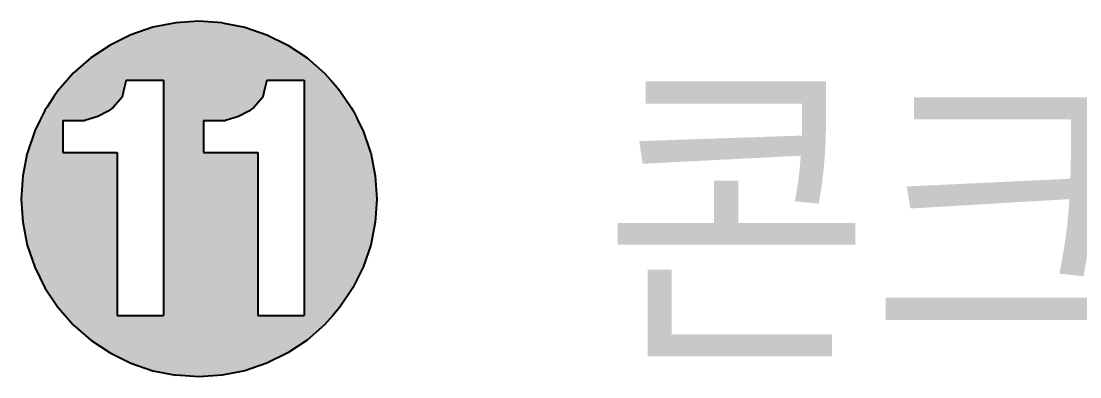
# Model space of a CAD drawing. Extents: x 66955 to 77886, y 5199 to 18578.
# Drawn here: x 67265 to 67995, y 5975 to 6221 of the extents above; entities that cross this region are included whole.
import ezdxf

# ---------------------------------------------------------------- set-up
doc = ezdxf.new("R2010")
doc.units = 0
doc.header["$MEASUREMENT"] = 0
doc.layers.add('DLINE', color=1, linetype='CONTINUOUS')
doc.layers.add('TEXT', color=7, linetype='CONTINUOUS')
doc.styles.add('TEXT', font='DotumChe.ttf')

msp = doc.modelspace()

# ---------------------------------------------------------------- linework, layer by layer
at = {"layer": 'DLINE', "linetype": 'CONTINUOUS'}
for p, q in [((67371.456086, 6219.515519), (67355.713485, 6216.384121)), ((67387.472736, 6220.565305), (67371.456086, 6219.515519)), ((67403.489385, 6219.515519), (67387.472736, 6220.565305)), ((67403.489385, 6219.515519), (67419.231986, 6216.384121)), ((67340.514295, 6211.224691), (67326.118576, 6204.125508)), ((67355.713485, 6216.384121), (67340.514295, 6211.224691)), ((67419.231986, 6216.384121), (67434.431177, 6211.224691)), ((67434.431177, 6211.224691), (67448.826895, 6204.125508)), ((67326.118576, 6204.125508), (67312.772644, 6195.208041)), ((67448.826895, 6204.125508), (67462.172828, 6195.208041)), ((67312.772644, 6195.208041), (67300.704851, 6184.624871)), ((67462.172828, 6195.208041), (67474.24062, 6184.624871)), ((67300.704851, 6184.624871), (67296.440825, 6179.762682)), ((67474.24062, 6184.624871), (67478.504646, 6179.762682)), ((67293.313673, 6176.196847), (67290.121681, 6172.557078)), ((67296.440825, 6179.762682), (67293.313673, 6176.196847)), ((67336.292428, 6176.196847), (67335.483591, 6172.557078)), ((67337.183887, 6179.762682), (67336.292428, 6176.196847)), ((67337.183887, 6179.762682), (67363.036185, 6179.762682)), ((67363.036185, 6179.762682), (67363.036185, 6176.196847)), ((67363.036185, 6176.196847), (67363.036185, 6172.557078)), ((67433.399682, 6176.196847), (67432.590845, 6172.557078)), ((67434.291141, 6179.762682), (67433.399682, 6176.196847)), ((67434.291141, 6179.762682), (67460.14344, 6179.762682)), ((67460.14344, 6179.762682), (67460.14344, 6176.196847)), ((67460.14344, 6176.196847), (67460.14344, 6172.557078)), ((67478.504646, 6179.762682), (67481.631798, 6176.196847)), ((67481.631798, 6176.196847), (67484.823791, 6172.557078)), ((67287.192815, 6168.173721), (67282.427586, 6161.042052)), ((67290.121681, 6172.557078), (67287.192815, 6168.173721)), ((67334.509511, 6168.173721), (67328.269301, 6161.042052)), ((67335.483591, 6172.557078), (67334.509511, 6168.173721)), ((67363.036185, 6172.557078), (67363.036185, 6168.173721)), ((67363.036185, 6168.173721), (67363.036185, 6161.042052)), ((67431.616766, 6168.173721), (67425.376556, 6161.042052)), ((67432.590845, 6172.557078), (67431.616766, 6168.173721)), ((67460.14344, 6172.557078), (67460.14344, 6168.173721)), ((67460.14344, 6168.173721), (67460.14344, 6161.042052)), ((67484.823791, 6172.557078), (67487.752656, 6168.173721)), ((67487.752656, 6168.173721), (67492.517885, 6161.042052)), ((67282.427586, 6161.042052), (67281.204214, 6159.211146)), ((67328.269301, 6161.042052), (67325.828093, 6159.211146)), ((67363.036185, 6161.042052), (67363.036185, 6159.211146)), ((67425.376556, 6161.042052), (67422.935348, 6159.211146)), ((67460.14344, 6161.042052), (67460.14344, 6159.211146)), ((67492.517885, 6161.042052), (67493.741257, 6159.211146)), ((67279.029786, 6154.801842), (67277.710929, 6152.127466)), ((67280.78826, 6158.367676), (67279.029786, 6154.801842)), ((67281.204214, 6159.211146), (67280.78826, 6158.367676)), ((67317.571799, 6154.801842), (67308.657213, 6152.127466)), ((67324.703467, 6158.367676), (67317.571799, 6154.801842)), ((67325.828093, 6159.211146), (67324.703467, 6158.367676)), ((67363.036185, 6159.211146), (67363.036185, 6158.367676)), ((67363.036185, 6158.367676), (67363.036185, 6154.801842)), ((67363.036185, 6154.801842), (67363.036185, 6152.127466)), ((67414.679053, 6154.801842), (67405.764467, 6152.127466)), ((67421.810721, 6158.367676), (67414.679053, 6154.801842)), ((67422.935348, 6159.211146), (67421.810721, 6158.367676)), ((67460.14344, 6159.211146), (67460.14344, 6158.367676)), ((67460.14344, 6158.367676), (67460.14344, 6154.801842)), ((67460.14344, 6154.801842), (67460.14344, 6152.127466)), ((67493.741257, 6159.211146), (67494.157211, 6158.367676)), ((67494.157211, 6158.367676), (67495.915685, 6154.801842)), ((67495.915685, 6154.801842), (67497.234542, 6152.127466)), ((67277.710929, 6152.127466), (67274.105031, 6144.815427)), ((67293.502417, 6152.127466), (67293.502417, 6144.815427)), ((67293.502417, 6152.127466), (67297.95971, 6152.127466)), ((67297.95971, 6152.127466), (67308.657213, 6152.127466)), ((67363.036185, 6152.127466), (67363.036185, 6144.815427)), ((67390.609671, 6152.127466), (67390.609671, 6144.815427)), ((67390.609671, 6152.127466), (67395.066965, 6152.127466)), ((67395.066965, 6152.127466), (67405.764467, 6152.127466)), ((67460.14344, 6152.127466), (67460.14344, 6144.815427)), ((67497.234542, 6152.127466), (67500.84044, 6144.815427)), ((67274.105031, 6144.815427), (67269.021899, 6129.841002)), ((67293.502417, 6144.815427), (67293.502417, 6129.841002)), ((67363.036185, 6144.815427), (67363.036185, 6129.841002)), ((67390.609671, 6144.815427), (67390.609671, 6129.841002)), ((67460.14344, 6144.815427), (67460.14344, 6129.841002)), ((67500.84044, 6144.815427), (67505.923572, 6129.841002)), ((67268.945601, 6129.616236), (67265.814203, 6113.873636)), ((67269.021899, 6129.841002), (67268.945601, 6129.616236)), ((67293.502417, 6129.841002), (67330.943677, 6129.841002)), ((67330.943677, 6129.841002), (67330.943677, 6129.616236)), ((67330.943677, 6129.616236), (67330.943677, 6113.873636)), ((67363.036185, 6129.841002), (67363.036185, 6129.616236)), ((67363.036185, 6129.616236), (67363.036185, 6113.873636)), ((67390.609671, 6129.841002), (67428.050931, 6129.841002)), ((67428.050931, 6129.841002), (67428.050931, 6129.616236)), ((67428.050931, 6129.616236), (67428.050931, 6113.873636)), ((67460.14344, 6129.841002), (67460.14344, 6129.616236)), ((67460.14344, 6129.616236), (67460.14344, 6113.873636)), ((67505.923572, 6129.841002), (67505.99987, 6129.616236)), ((67505.99987, 6129.616236), (67509.131268, 6113.873636)), ((67265.814203, 6113.873636), (67264.764416, 6097.856986)), ((67330.943677, 6113.873636), (67330.943677, 6097.856986)), ((67363.036185, 6113.873636), (67363.036185, 6097.856986)), ((67428.050931, 6113.873636), (67428.050931, 6097.856986)), ((67460.14344, 6113.873636), (67460.14344, 6097.856986)), ((67509.131268, 6113.873636), (67510.181055, 6097.856986)), ((67264.764416, 6097.856986), (67265.814203, 6081.840337)), ((67330.943677, 6097.856986), (67330.943677, 6081.840337)), ((67363.036185, 6097.856986), (67363.036185, 6081.840337)), ((67428.050931, 6097.856986), (67428.050931, 6081.840337)), ((67460.14344, 6097.856986), (67460.14344, 6081.840337)), ((67510.181055, 6097.856986), (67509.131268, 6081.840337)), ((67265.814203, 6081.840337), (67268.945601, 6066.097737)), ((67330.943677, 6081.840337), (67330.943677, 6066.097737)), ((67363.036185, 6081.840337), (67363.036185, 6066.097737)), ((67428.050931, 6081.840337), (67428.050931, 6066.097737)), ((67460.14344, 6081.840337), (67460.14344, 6066.097737)), ((67509.131268, 6081.840337), (67505.99987, 6066.097737)), ((67268.945601, 6066.097737), (67274.105031, 6050.898546)), ((67330.943677, 6066.097737), (67330.943677, 6050.898546)), ((67363.036185, 6066.097737), (67363.036185, 6050.898546)), ((67428.050931, 6066.097737), (67428.050931, 6050.898546)), ((67460.14344, 6066.097737), (67460.14344, 6050.898546)), ((67505.99987, 6066.097737), (67500.84044, 6050.898546)), ((67274.105031, 6050.898546), (67281.204214, 6036.502827)), ((67330.943677, 6050.898546), (67330.943677, 6036.502827)), ((67363.036185, 6050.898546), (67363.036185, 6036.502827)), ((67428.050931, 6050.898546), (67428.050931, 6036.502827)), ((67460.14344, 6050.898546), (67460.14344, 6036.502827)), ((67500.84044, 6050.898546), (67493.741257, 6036.502827)), ((67281.204214, 6036.502827), (67290.121681, 6023.156895)), ((67330.943677, 6036.502827), (67330.943677, 6023.156895)), ((67363.036185, 6036.502827), (67363.036185, 6023.156895)), ((67428.050931, 6036.502827), (67428.050931, 6023.156895)), ((67460.14344, 6036.502827), (67460.14344, 6023.156895)), ((67493.741257, 6036.502827), (67484.823791, 6023.156895)), ((67290.121681, 6023.156895), (67295.06754, 6017.517223)), ((67330.943677, 6023.156895), (67330.943677, 6017.517223)), ((67363.036185, 6023.156895), (67363.036185, 6017.517223)), ((67428.050931, 6023.156895), (67428.050931, 6017.517223)), ((67460.14344, 6023.156895), (67460.14344, 6017.517223)), ((67484.823791, 6023.156895), (67479.877931, 6017.517223)), ((67295.06754, 6017.517223), (67300.704851, 6011.089102)), ((67330.943677, 6017.517223), (67363.036185, 6017.517223)), ((67428.050931, 6017.517223), (67460.14344, 6017.517223)), ((67479.877931, 6017.517223), (67474.24062, 6011.089102)), ((67300.704851, 6011.089102), (67312.772644, 6000.505932)), ((67474.24062, 6011.089102), (67462.172828, 6000.505932)), ((67312.772644, 6000.505932), (67326.118576, 5991.588465)), ((67462.172828, 6000.505932), (67448.826895, 5991.588465)), ((67326.118576, 5991.588465), (67340.514295, 5984.489282)), ((67448.826895, 5991.588465), (67434.431177, 5984.489282)), ((67340.514295, 5984.489282), (67355.713485, 5979.329852)), ((67355.713485, 5979.329852), (67371.456086, 5976.198454)), ((67419.231986, 5979.329852), (67403.489385, 5976.198454)), ((67434.431177, 5984.489282), (67419.231986, 5979.329852)), ((67387.472736, 5975.148667), (67371.456086, 5976.198454)), ((67403.489385, 5976.198454), (67387.472736, 5975.148667))]:
    msp.add_line(p, q, dxfattribs=at)
for points in [[(67371.456086, 6219.515519), (67355.713485, 6216.384121), (67419.231986, 6216.384121)], [(67387.472736, 6220.565305), (67371.456086, 6219.515519), (67403.489385, 6219.515519)], [(67340.514295, 6211.224691), (67326.118576, 6204.125508), (67448.826895, 6204.125508)], [(67355.713485, 6216.384121), (67340.514295, 6211.224691), (67434.431177, 6211.224691)], [(67326.118576, 6204.125508), (67312.772644, 6195.208041), (67462.172828, 6195.208041)], [(67312.772644, 6195.208041), (67300.704851, 6184.624871), (67474.24062, 6184.624871)], [(67300.704851, 6184.624871), (67296.440825, 6179.762682), (67478.504646, 6179.762682)], [(67293.313673, 6176.196847), (67290.121681, 6172.557078), (67335.483591, 6172.557078)], [(67296.440825, 6179.762682), (67293.313673, 6176.196847), (67336.292428, 6176.196847)], [(67337.183887, 6179.762682), (67337.183887, 6179.762682), (67363.036185, 6179.762682)], [(67363.036185, 6179.762682), (67363.036185, 6176.196847), (67433.399682, 6176.196847)], [(67363.036185, 6176.196847), (67363.036185, 6172.557078), (67432.590845, 6172.557078)], [(67434.291141, 6179.762682), (67434.291141, 6179.762682), (67460.14344, 6179.762682)], [(67460.14344, 6179.762682), (67460.14344, 6176.196847), (67481.631798, 6176.196847)], [(67460.14344, 6176.196847), (67460.14344, 6172.557078), (67484.823791, 6172.557078)], [(67287.192815, 6168.173721), (67282.427586, 6161.042052), (67328.269301, 6161.042052)], [(67290.121681, 6172.557078), (67287.192815, 6168.173721), (67334.509511, 6168.173721)], [(67363.036185, 6172.557078), (67363.036185, 6168.173721), (67431.616766, 6168.173721)], [(67363.036185, 6168.173721), (67363.036185, 6161.042052), (67425.376556, 6161.042052)], [(67460.14344, 6172.557078), (67460.14344, 6168.173721), (67487.752656, 6168.173721)], [(67460.14344, 6168.173721), (67460.14344, 6161.042052), (67492.517885, 6161.042052)], [(67282.427586, 6161.042052), (67281.204214, 6159.211146), (67325.828093, 6159.211146)], [(67363.036185, 6161.042052), (67363.036185, 6159.211146), (67422.935348, 6159.211146)], [(67460.14344, 6161.042052), (67460.14344, 6159.211146), (67493.741257, 6159.211146)], [(67279.029786, 6154.801842), (67277.710929, 6152.127466), (67308.657213, 6152.127466)], [(67280.78826, 6158.367676), (67279.029786, 6154.801842), (67317.571799, 6154.801842)], [(67281.204214, 6159.211146), (67280.78826, 6158.367676), (67324.703467, 6158.367676)], [(67363.036185, 6159.211146), (67363.036185, 6158.367676), (67421.810721, 6158.367676)], [(67363.036185, 6158.367676), (67363.036185, 6154.801842), (67414.679053, 6154.801842)], [(67363.036185, 6154.801842), (67363.036185, 6152.127466), (67405.764467, 6152.127466)], [(67460.14344, 6159.211146), (67460.14344, 6158.367676), (67494.157211, 6158.367676)], [(67460.14344, 6158.367676), (67460.14344, 6154.801842), (67495.915685, 6154.801842)], [(67460.14344, 6154.801842), (67460.14344, 6152.127466), (67497.234542, 6152.127466)], [(67277.710929, 6152.127466), (67274.105031, 6144.815427), (67293.502417, 6144.815427)], [(67293.502417, 6152.127466), (67293.502417, 6152.127466), (67297.95971, 6152.127466)], [(67297.95971, 6152.127466), (67297.95971, 6152.127466), (67308.657213, 6152.127466)], [(67363.036185, 6152.127466), (67363.036185, 6144.815427), (67390.609671, 6144.815427)], [(67390.609671, 6152.127466), (67390.609671, 6152.127466), (67395.066965, 6152.127466)], [(67395.066965, 6152.127466), (67395.066965, 6152.127466), (67405.764467, 6152.127466)], [(67460.14344, 6152.127466), (67460.14344, 6144.815427), (67500.84044, 6144.815427)], [(67274.105031, 6144.815427), (67269.021899, 6129.841002), (67293.502417, 6129.841002)], [(67363.036185, 6144.815427), (67363.036185, 6129.841002), (67390.609671, 6129.841002)], [(67460.14344, 6144.815427), (67460.14344, 6129.841002), (67505.923572, 6129.841002)], [(67268.945601, 6129.616236), (67265.814203, 6113.873636), (67330.943677, 6113.873636)], [(67269.021899, 6129.841002), (67268.945601, 6129.616236), (67330.943677, 6129.616236)], [(67293.502417, 6129.841002), (67293.502417, 6129.841002), (67330.943677, 6129.841002)], [(67363.036185, 6129.841002), (67363.036185, 6129.616236), (67428.050931, 6129.616236)], [(67363.036185, 6129.616236), (67363.036185, 6113.873636), (67428.050931, 6113.873636)], [(67390.609671, 6129.841002), (67390.609671, 6129.841002), (67428.050931, 6129.841002)], [(67460.14344, 6129.841002), (67460.14344, 6129.616236), (67505.99987, 6129.616236)], [(67460.14344, 6129.616236), (67460.14344, 6113.873636), (67509.131268, 6113.873636)], [(67265.814203, 6113.873636), (67264.764416, 6097.856986), (67330.943677, 6097.856986)], [(67363.036185, 6113.873636), (67363.036185, 6097.856986), (67428.050931, 6097.856986)], [(67460.14344, 6113.873636), (67460.14344, 6097.856986), (67510.181055, 6097.856986)], [(67264.764416, 6097.856986), (67265.814203, 6081.840337), (67330.943677, 6081.840337)], [(67363.036185, 6097.856986), (67363.036185, 6081.840337), (67428.050931, 6081.840337)], [(67460.14344, 6097.856986), (67460.14344, 6081.840337), (67509.131268, 6081.840337)], [(67265.814203, 6081.840337), (67268.945601, 6066.097737), (67330.943677, 6066.097737)], [(67363.036185, 6081.840337), (67363.036185, 6066.097737), (67428.050931, 6066.097737)], [(67460.14344, 6081.840337), (67460.14344, 6066.097737), (67505.99987, 6066.097737)], [(67268.945601, 6066.097737), (67274.105031, 6050.898546), (67330.943677, 6050.898546)], [(67363.036185, 6066.097737), (67363.036185, 6050.898546), (67428.050931, 6050.898546)], [(67460.14344, 6066.097737), (67460.14344, 6050.898546), (67500.84044, 6050.898546)], [(67274.105031, 6050.898546), (67281.204214, 6036.502827), (67330.943677, 6036.502827)], [(67363.036185, 6050.898546), (67363.036185, 6036.502827), (67428.050931, 6036.502827)], [(67460.14344, 6050.898546), (67460.14344, 6036.502827), (67493.741257, 6036.502827)], [(67281.204214, 6036.502827), (67290.121681, 6023.156895), (67330.943677, 6023.156895)], [(67363.036185, 6036.502827), (67363.036185, 6023.156895), (67428.050931, 6023.156895)], [(67460.14344, 6036.502827), (67460.14344, 6023.156895), (67484.823791, 6023.156895)], [(67290.121681, 6023.156895), (67295.06754, 6017.517223), (67330.943677, 6017.517223)], [(67363.036185, 6023.156895), (67363.036185, 6017.517223), (67428.050931, 6017.517223)], [(67460.14344, 6023.156895), (67460.14344, 6017.517223), (67479.877931, 6017.517223)], [(67295.06754, 6017.517223), (67300.704851, 6011.089102), (67474.24062, 6011.089102)], [(67330.943677, 6017.517223), (67330.943677, 6017.517223), (67363.036185, 6017.517223)], [(67428.050931, 6017.517223), (67428.050931, 6017.517223), (67460.14344, 6017.517223)], [(67300.704851, 6011.089102), (67312.772644, 6000.505932), (67462.172828, 6000.505932)], [(67312.772644, 6000.505932), (67326.118576, 5991.588465), (67448.826895, 5991.588465)], [(67326.118576, 5991.588465), (67340.514295, 5984.489282), (67434.431177, 5984.489282)], [(67340.514295, 5984.489282), (67355.713485, 5979.329852), (67419.231986, 5979.329852)], [(67355.713485, 5979.329852), (67371.456086, 5976.198454), (67403.489385, 5976.198454)]]:
    msp.add_solid(points, dxfattribs=at)
at = {"layer": 'DLINE', "linetype": 'CONTINUOUS', "extrusion": (0, 0, -1)}
for points in [[(-67371.456086, 6219.515519), (-67403.489385, 6219.515519), (-67419.231986, 6216.384121)], [(-67340.514295, 6211.224691), (-67434.431177, 6211.224691), (-67448.826895, 6204.125508)], [(-67355.713485, 6216.384121), (-67419.231986, 6216.384121), (-67434.431177, 6211.224691)], [(-67326.118576, 6204.125508), (-67448.826895, 6204.125508), (-67462.172828, 6195.208041)], [(-67312.772644, 6195.208041), (-67462.172828, 6195.208041), (-67474.24062, 6184.624871)], [(-67300.704851, 6184.624871), (-67474.24062, 6184.624871), (-67478.504646, 6179.762682)], [(-67293.313673, 6176.196847), (-67336.292428, 6176.196847), (-67335.483591, 6172.557078)], [(-67296.440825, 6179.762682), (-67337.183887, 6179.762682), (-67336.292428, 6176.196847)], [(-67363.036185, 6179.762682), (-67434.291141, 6179.762682), (-67433.399682, 6176.196847)], [(-67363.036185, 6176.196847), (-67433.399682, 6176.196847), (-67432.590845, 6172.557078)], [(-67460.14344, 6179.762682), (-67478.504646, 6179.762682), (-67481.631798, 6176.196847)], [(-67460.14344, 6176.196847), (-67481.631798, 6176.196847), (-67484.823791, 6172.557078)], [(-67287.192815, 6168.173721), (-67334.509511, 6168.173721), (-67328.269301, 6161.042052)], [(-67290.121681, 6172.557078), (-67335.483591, 6172.557078), (-67334.509511, 6168.173721)], [(-67363.036185, 6172.557078), (-67432.590845, 6172.557078), (-67431.616766, 6168.173721)], [(-67363.036185, 6168.173721), (-67431.616766, 6168.173721), (-67425.376556, 6161.042052)], [(-67460.14344, 6172.557078), (-67484.823791, 6172.557078), (-67487.752656, 6168.173721)], [(-67460.14344, 6168.173721), (-67487.752656, 6168.173721), (-67492.517885, 6161.042052)], [(-67282.427586, 6161.042052), (-67328.269301, 6161.042052), (-67325.828093, 6159.211146)], [(-67363.036185, 6161.042052), (-67425.376556, 6161.042052), (-67422.935348, 6159.211146)], [(-67460.14344, 6161.042052), (-67492.517885, 6161.042052), (-67493.741257, 6159.211146)], [(-67279.029786, 6154.801842), (-67317.571799, 6154.801842), (-67308.657213, 6152.127466)], [(-67280.78826, 6158.367676), (-67324.703467, 6158.367676), (-67317.571799, 6154.801842)], [(-67281.204214, 6159.211146), (-67325.828093, 6159.211146), (-67324.703467, 6158.367676)], [(-67363.036185, 6159.211146), (-67422.935348, 6159.211146), (-67421.810721, 6158.367676)], [(-67363.036185, 6158.367676), (-67421.810721, 6158.367676), (-67414.679053, 6154.801842)], [(-67363.036185, 6154.801842), (-67414.679053, 6154.801842), (-67405.764467, 6152.127466)], [(-67460.14344, 6159.211146), (-67493.741257, 6159.211146), (-67494.157211, 6158.367676)], [(-67460.14344, 6158.367676), (-67494.157211, 6158.367676), (-67495.915685, 6154.801842)], [(-67460.14344, 6154.801842), (-67495.915685, 6154.801842), (-67497.234542, 6152.127466)], [(-67277.710929, 6152.127466), (-67293.502417, 6152.127466), (-67293.502417, 6144.815427)], [(-67363.036185, 6152.127466), (-67390.609671, 6152.127466), (-67390.609671, 6144.815427)], [(-67460.14344, 6152.127466), (-67497.234542, 6152.127466), (-67500.84044, 6144.815427)], [(-67274.105031, 6144.815427), (-67293.502417, 6144.815427), (-67293.502417, 6129.841002)], [(-67363.036185, 6144.815427), (-67390.609671, 6144.815427), (-67390.609671, 6129.841002)], [(-67460.14344, 6144.815427), (-67500.84044, 6144.815427), (-67505.923572, 6129.841002)], [(-67268.945601, 6129.616236), (-67330.943677, 6129.616236), (-67330.943677, 6113.873636)], [(-67269.021899, 6129.841002), (-67330.943677, 6129.841002), (-67330.943677, 6129.616236)], [(-67363.036185, 6129.841002), (-67428.050931, 6129.841002), (-67428.050931, 6129.616236)], [(-67363.036185, 6129.616236), (-67428.050931, 6129.616236), (-67428.050931, 6113.873636)], [(-67460.14344, 6129.841002), (-67505.923572, 6129.841002), (-67505.99987, 6129.616236)], [(-67460.14344, 6129.616236), (-67505.99987, 6129.616236), (-67509.131268, 6113.873636)], [(-67265.814203, 6113.873636), (-67330.943677, 6113.873636), (-67330.943677, 6097.856986)], [(-67363.036185, 6113.873636), (-67428.050931, 6113.873636), (-67428.050931, 6097.856986)], [(-67460.14344, 6113.873636), (-67509.131268, 6113.873636), (-67510.181055, 6097.856986)], [(-67264.764416, 6097.856986), (-67330.943677, 6097.856986), (-67330.943677, 6081.840337)], [(-67363.036185, 6097.856986), (-67428.050931, 6097.856986), (-67428.050931, 6081.840337)], [(-67460.14344, 6097.856986), (-67510.181055, 6097.856986), (-67509.131268, 6081.840337)], [(-67265.814203, 6081.840337), (-67330.943677, 6081.840337), (-67330.943677, 6066.097737)], [(-67363.036185, 6081.840337), (-67428.050931, 6081.840337), (-67428.050931, 6066.097737)], [(-67460.14344, 6081.840337), (-67509.131268, 6081.840337), (-67505.99987, 6066.097737)], [(-67268.945601, 6066.097737), (-67330.943677, 6066.097737), (-67330.943677, 6050.898546)], [(-67363.036185, 6066.097737), (-67428.050931, 6066.097737), (-67428.050931, 6050.898546)], [(-67460.14344, 6066.097737), (-67505.99987, 6066.097737), (-67500.84044, 6050.898546)], [(-67274.105031, 6050.898546), (-67330.943677, 6050.898546), (-67330.943677, 6036.502827)], [(-67363.036185, 6050.898546), (-67428.050931, 6050.898546), (-67428.050931, 6036.502827)], [(-67460.14344, 6050.898546), (-67500.84044, 6050.898546), (-67493.741257, 6036.502827)], [(-67281.204214, 6036.502827), (-67330.943677, 6036.502827), (-67330.943677, 6023.156895)], [(-67363.036185, 6036.502827), (-67428.050931, 6036.502827), (-67428.050931, 6023.156895)], [(-67460.14344, 6036.502827), (-67493.741257, 6036.502827), (-67484.823791, 6023.156895)], [(-67290.121681, 6023.156895), (-67330.943677, 6023.156895), (-67330.943677, 6017.517223)], [(-67363.036185, 6023.156895), (-67428.050931, 6023.156895), (-67428.050931, 6017.517223)], [(-67460.14344, 6023.156895), (-67484.823791, 6023.156895), (-67479.877931, 6017.517223)], [(-67295.06754, 6017.517223), (-67479.877931, 6017.517223), (-67474.24062, 6011.089102)], [(-67300.704851, 6011.089102), (-67474.24062, 6011.089102), (-67462.172828, 6000.505932)], [(-67312.772644, 6000.505932), (-67462.172828, 6000.505932), (-67448.826895, 5991.588465)], [(-67326.118576, 5991.588465), (-67448.826895, 5991.588465), (-67434.431177, 5984.489282)], [(-67340.514295, 5984.489282), (-67434.431177, 5984.489282), (-67419.231986, 5979.329852)], [(-67355.713485, 5979.329852), (-67419.231986, 5979.329852), (-67403.489385, 5976.198454)], [(-67371.456086, 5976.198454), (-67403.489385, 5976.198454), (-67387.472736, 5975.148667)]]:
    msp.add_solid(points, dxfattribs=at)

# ---------------------------------------------------------------- texts
at = {"layer": 'TEXT', "style": 'TEXT', "width": 0.9}
msp.add_text('콘크리트는 원칙적으로 우천 또는 강풍시에는 치기를 하여서는 안된다. 콘크리트 치기 후에는', height=163.935484, dxfattribs=at).set_placement((67666.163058, 6003.64061))

doc.saveas('drawing.dxf')
